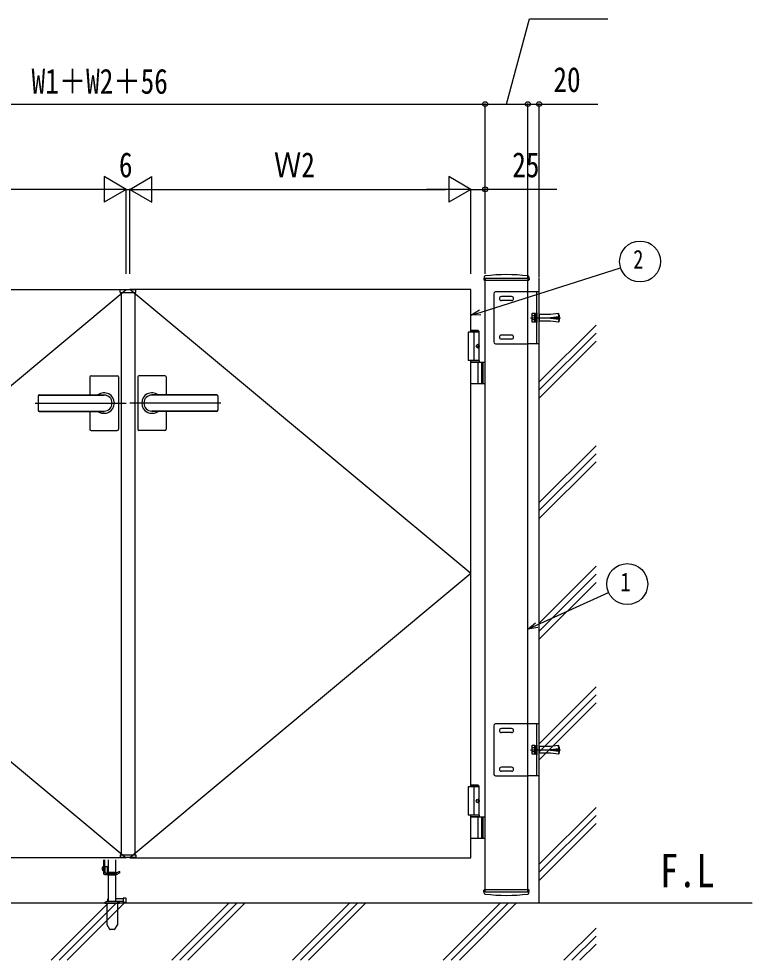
# Model space of a CAD drawing. Units: millimetres, scale not verified. Extents: x -4205 to 4205, y -2970 to 2970.
# Drawn here: x -1450 to -160, y -131 to 1525 of the extents above; entities that cross this region are included whole.
import ezdxf
from ezdxf.enums import TextEntityAlignment as Align

# ---------------------------------------------------------------- set-up
doc = ezdxf.new("R2010")
doc.units = ezdxf.units.MM
doc.header["$LTSCALE"] = 20
for name, color, linetype in [('0-2_USER1', 3, 'Continuous'), ('0-4_YKK_A1', 4, 'Continuous'), ('0-5_YKK_D', 6, 'Continuous')]:
    doc.layers.add(name, color=color, linetype=linetype)
doc.styles.add('ＭＳ ゴシック', font='')
doc.styles.get('ＭＳ ゴシック').set_extended_font_data('MS Gothic')

msp = doc.modelspace()

# ---------------------------------------------------------------- linework, layer by layer
at = {"layer": '0-4_YKK_A1'}
for p, q in [((-631.82, 1070.9), (-632.08, 1066.03)), ((-631.58, 1065.5), (-553.38, 1065.5)), ((-629.98, 1069), (-629.98, 1065.5)), ((-629.98, -11), (-629.98, 1065.5)), ((-554.98, -11), (-554.98, 1065.5)), ((-553.14, 1070.9), (-552.88, 1066.03)), ((-534.98, -31), (-534.98, 1069)), ((-1860.98, 549), (-1260.98, 1049)), ((-1271.88, 1043.5), (-1271.67, 1047.55)), ((-1271.88, 1043.5), (-1244.08, 1043.5)), ((-1245.29, 1048.5), (-1270.67, 1048.5)), ((-1269.98, 1043.5), (-1269.98, 54.5)), ((-654.98, 549), (-1254.98, 1049)), ((-1245.98, 1043.5), (-1245.98, 54.5)), ((-1244.08, 1043.5), (-1244.29, 1047.55)), ((-654.98, 974), (-654.98, 1049)), ((-554.98, 1044.5), (-611.98, 1044.5)), ((-534.98, 1044.5), (-554.98, 1044.5)), ((-538.98, 953.5), (-538.98, 1044.5)), ((-534.98, 953.5), (-534.98, 1044.5)), ((-614.98, 1041.5), (-614.98, 956.5)), ((-583.48, 1036.5), (-601.48, 1036.5)), ((-583.48, 1029.5), (-601.48, 1029.5)), ((-550.08, 999), (-497.67, 999)), ((-548.08, 1005.5), (-547.5, 1006.51)), ((-548.08, 1005.5), (-548.08, 992.5)), ((-542.58, 1002.75), (-547.5, 1002.75)), ((-542.58, 995.25), (-547.5, 995.25)), ((-542.58, 1006.25), (-540.58, 1006.25)), ((-534.98, 1004.5), (-534.48, 1005)), ((-534.98, 1004.5), (-534.98, 993.5)), ((-515.31, 1005), (-534.48, 1005)), ((-534.48, 993), (-534.48, 1005)), ((-501.25, 1006.71), (-515.31, 1005)), ((-514.98, 999.5), (-500.09, 1001.31)), ((-514.98, 999.5), (-514.98, 998.5)), ((-514.98, 998.5), (-500.09, 996.69)), ((-500.69, 1006.25), (-501.25, 1006.69)), ((-500.59, 1001.25), (-501.25, 1006.69)), ((-500.59, 996.75), (-501.25, 991.31)), ((-500.09, 1001.31), (-500.69, 1006.25)), ((-500.09, 996.69), (-500.69, 991.75)), ((-499.98, 1003.5), (-500.35, 1003.46)), ((-499.98, 994.5), (-500.35, 994.54)), ((-499.48, 1003), (-499.98, 1003.5)), ((-499.98, 994.5), (-499.98, 1003.5)), ((-499.98, 994.5), (-499.48, 995)), ((-499.48, 995), (-499.48, 1003)), ((-548.08, 992.5), (-547.5, 991.49)), ((-542.58, 991.49), (-547.5, 991.49)), ((-534.98, 993.5), (-534.48, 993)), ((-534.98, 886.21), (-434.98, 986.21)), ((-500.69, 991.75), (-501.25, 991.31)), ((-642.48, 977), (-654.98, 977)), ((-640.48, 975), (-654.98, 975)), ((-649.98, 974), (-649.98, 924)), ((-642.48, 977), (-640.48, 975)), ((-640.48, 924), (-640.48, 975)), ((-583.48, 968.5), (-601.48, 968.5)), ((-583.48, 961.5), (-601.48, 961.5)), ((-534.98, 872.07), (-434.98, 972.07)), ((-642.79, 949.42), (-642.2, 949.42)), ((-642.79, 948.58), (-642.2, 948.58)), ((-641.78, 951.1), (-641.18, 951.1)), ((-641.78, 946.9), (-641.18, 946.9)), ((-611.98, 953.5), (-554.98, 953.5)), ((-534.98, 953.5), (-554.98, 953.5)), ((-534.98, 857.92), (-434.98, 957.92)), ((-640.48, 924), (-659.98, 924)), ((-654.98, 174), (-654.98, 924)), ((-640.48, 924), (-654.98, 924)), ((-640.48, 921), (-654.98, 921)), ((-654.98, 921), (-629.98, 921)), ((-642.17, 884.5), (-642.17, 919.5)), ((-640.48, 924), (-640.48, 921)), ((-636.48, 921), (-636.48, 883)), ((-633.98, 921), (-633.98, 883)), ((-1324.98, 895), (-1324.98, 863.5)), ((-1322.98, 897), (-1276.98, 897)), ((-1274.98, 895), (-1274.98, 849)), ((-1240.98, 895), (-1240.98, 849)), ((-1192.98, 897), (-1238.98, 897)), ((-1190.98, 895), (-1190.98, 863.5)), ((-629.98, 883), (-654.98, 883)), ((-1415.98, 861.5), (-1415.98, 836.5)), ((-1413.98, 863.5), (-1299.98, 863.5)), ((-1413.98, 863), (-1299.98, 863)), ((-1101.98, 863.5), (-1215.98, 863.5)), ((-1101.98, 863), (-1215.98, 863)), ((-1099.98, 861.5), (-1099.98, 836.5)), ((-1421.24, 849), (-1260.98, 849)), ((-1274.98, 849), (-1274.98, 803)), ((-1094.72, 849), (-1254.98, 849)), ((-1240.98, 849), (-1240.98, 803)), ((-1413.98, 835), (-1299.98, 835)), ((-1413.98, 834.5), (-1299.98, 834.5)), ((-1324.98, 834.5), (-1324.98, 803)), ((-1101.98, 835), (-1215.98, 835)), ((-1101.98, 834.5), (-1215.98, 834.5)), ((-1190.98, 834.5), (-1190.98, 803)), ((-1322.98, 801), (-1276.98, 801)), ((-1192.98, 801), (-1238.98, 801)), ((-534.98, 674.08), (-434.98, 774.08)), ((-534.98, 659.93), (-434.98, 759.93)), ((-534.98, 645.79), (-434.98, 745.79)), ((-1860.98, 549), (-1260.98, 49)), ((-654.98, 549), (-1254.98, 49)), ((-534.98, 461.94), (-434.98, 561.94)), ((-534.98, 447.8), (-434.98, 547.8)), ((-534.98, 433.66), (-434.98, 533.66)), ((-534.98, 249.81), (-434.98, 349.81)), ((-534.98, 235.67), (-434.98, 335.67)), ((-534.98, 221.53), (-434.98, 321.53)), ((-554.98, 284.5), (-611.98, 284.5)), ((-534.98, 284.5), (-554.98, 284.5)), ((-538.98, 193.5), (-538.98, 284.5)), ((-534.98, 193.5), (-534.98, 284.5)), ((-614.98, 281.5), (-614.98, 196.5)), ((-583.48, 276.5), (-601.48, 276.5)), ((-583.48, 269.5), (-601.48, 269.5)), ((-550.08, 239), (-497.67, 239)), ((-548.08, 245.5), (-547.5, 246.51)), ((-548.08, 245.5), (-548.08, 232.5)), ((-548.08, 232.5), (-547.5, 231.49)), ((-542.58, 242.75), (-547.5, 242.75)), ((-542.58, 235.25), (-547.5, 235.25)), ((-542.58, 246.25), (-540.58, 246.25)), ((-534.98, 244.5), (-534.48, 245)), ((-534.98, 244.5), (-534.98, 233.5)), ((-534.98, 233.5), (-534.48, 233)), ((-515.31, 245), (-534.48, 245)), ((-534.48, 233), (-534.48, 245)), ((-501.25, 246.71), (-515.31, 245)), ((-514.98, 239.5), (-500.09, 241.31)), ((-514.98, 239.5), (-514.98, 238.5)), ((-514.98, 238.5), (-500.09, 236.69)), ((-500.69, 246.25), (-501.25, 246.69)), ((-500.59, 241.25), (-501.25, 246.69)), ((-500.59, 236.75), (-501.25, 231.31)), ((-500.09, 241.31), (-500.69, 246.25)), ((-500.09, 236.69), (-500.69, 231.75)), ((-499.98, 243.5), (-500.35, 243.46)), ((-499.98, 234.5), (-500.35, 234.54)), ((-499.48, 243), (-499.98, 243.5)), ((-499.98, 234.5), (-499.98, 243.5)), ((-499.98, 234.5), (-499.48, 235)), ((-499.48, 235), (-499.48, 243)), ((-542.58, 231.49), (-547.5, 231.49)), ((-500.69, 231.75), (-501.25, 231.31)), ((-583.48, 208.5), (-601.48, 208.5)), ((-583.48, 201.5), (-601.48, 201.5)), ((-611.98, 193.5), (-554.98, 193.5)), ((-534.98, 193.5), (-554.98, 193.5)), ((-642.48, 177), (-654.98, 177)), ((-640.48, 175), (-654.98, 175)), ((-649.98, 174), (-649.98, 124)), ((-642.48, 177), (-640.48, 175)), ((-640.48, 124), (-640.48, 175)), ((-642.79, 149.42), (-642.2, 149.42)), ((-641.78, 151.1), (-641.18, 151.1)), ((-642.79, 148.58), (-642.2, 148.58)), ((-641.78, 146.9), (-641.18, 146.9)), ((-534.98, 37.68), (-434.98, 137.68)), ((-640.48, 124), (-659.98, 124)), ((-654.98, 49), (-654.98, 124)), ((-640.48, 124), (-654.98, 124)), ((-640.48, 121), (-654.98, 121)), ((-654.98, 121), (-629.98, 121)), ((-642.17, 84.5), (-642.17, 119.5)), ((-640.48, 124), (-640.48, 121)), ((-636.48, 121), (-636.48, 83)), ((-633.98, 121), (-633.98, 83)), ((-534.98, 23.54), (-434.98, 123.54)), ((-534.98, 9.4), (-434.98, 109.4)), ((-629.98, 83), (-654.98, 83)), ((-1271.88, 54.5), (-1244.08, 54.5)), ((-1271.88, 54.5), (-1271.67, 50.45)), ((-1244.08, 54.5), (-1244.29, 50.45)), ((-1300.98, 33.5), (-1301.5, 33.36)), ((-1300.98, 45.5), (-1300.98, 22)), ((-1298.48, 22), (-1298.48, 45.5)), ((-1298.48, 34), (-1294.98, 34)), ((-1298.48, 33.5), (-1298.48, 34)), ((-1294.48, 33.5), (-1294.48, 25)), ((-1292.48, 24), (-1292.48, 45.5)), ((-1279.48, 24), (-1279.48, 45.5)), ((-1245.29, 49.5), (-1270.67, 49.5)), ((-1300.98, 26.5), (-1301.5, 26.64)), ((-1278.65, 22), (-1298.48, 22)), ((-1298.48, 19.5), (-1277.98, 19.5)), ((-1292.48, -28), (-1292.48, 18.5)), ((-1279.48, -28), (-1279.48, 18.5)), ((-1279.11, 18.5), (-1279.11, 19.5)), ((-1273.17, 25.17), (-1278.65, 22)), ((-1278.23, 19.5), (-1278.23, 22.24)), ((-1277.98, 19.5), (-1271.92, 23)), ((-1271.92, 23), (-1273.17, 25.17)), ((-631.82, -12.9), (-632.08, -8.03)), ((-553.38, -7.5), (-631.58, -7.5)), ((-629.98, -11), (-554.98, -11)), ((-553.14, -12.9), (-552.88, -8.03)), ((-160.47, -31), (-2160.98, -31)), ((-1393, -131), (-1293, -31)), ((-1378.86, -131), (-1278.86, -31)), ((-1364.72, -131), (-1264.72, -31)), ((-1298.98, -30.16), (-1298.98, -31)), ((-1298.98, -31), (-1272.98, -31)), ((-1294.98, -28), (-1298.32, -29.22)), ((-1295.23, -31), (-1295.23, -68.03)), ((-1276.98, -28), (-1294.98, -28)), ((-1293.98, -23.5), (-1293.98, -27.5)), ((-1292.48, -23.5), (-1293.98, -23.5)), ((-1292.48, -27.5), (-1293.98, -27.5)), ((-1293.29, -31), (-1278.67, -31)), ((-1266.48, -23), (-1279.48, -23)), ((-1266.48, -28), (-1279.48, -28)), ((-1276.98, -28), (-1273.64, -29.22)), ((-1276.73, -31), (-1276.73, -68.03)), ((-1272.98, -30.16), (-1272.98, -31)), ((-1266.48, -29), (-1261.98, -29)), ((-1261.98, -22), (-1261.98, -29)), ((-1261.48, -28.5), (-1261.48, -22.5)), ((-1180.87, -131), (-1080.87, -31)), ((-1166.73, -131), (-1066.73, -31)), ((-1152.58, -131), (-1052.58, -31)), ((-968.74, -131), (-868.74, -31)), ((-954.59, -131), (-854.59, -31)), ((-940.45, -131), (-840.45, -31)), ((-703.66, -131), (-603.66, -31)), ((-689.52, -131), (-589.52, -31)), ((-675.38, -131), (-575.38, -31)), ((-1295.23, -68.03), (-1290.34, -76.5)), ((-1282.49, -77), (-1289.47, -77)), ((-1276.73, -68.03), (-1281.62, -76.5)), ((-491.53, -131), (-434.98, -74.45)), ((-477.39, -131), (-434.98, -88.59)), ((-463.24, -131), (-434.98, -102.74))]:
    msp.add_line(p, q, dxfattribs=at)
for points in [[(-629.98, 1069), (-554.98, 1069), (-554.98, 1065.5)], [(-1860.98, 1049), (-1260.98, 1049), (-1260.98, 1048.5)], [(-654.98, 1049), (-1254.98, 1049), (-1254.98, 1048.5)], [(-542.58, 991.49), (-542.58, 1006.51), (-547.5, 1006.51)], [(-540.58, 991.75), (-542.58, 991.75), (-542.58, 1006.25)], [(-501.25, 991.29), (-515.31, 993), (-534.48, 993)], [(-640.48, 974), (-659.98, 974), (-659.98, 924)], [(-642.2, 949.42), (-642.09, 949.44), (-641.98, 949.48), (-641.88, 949.56), (-641.79, 949.67), (-641.72, 949.79), (-641.68, 949.94), (-641.66, 950.1), (-641.66, 950.26)], [(-641.66, 947.74), (-641.66, 947.9), (-641.68, 948.06), (-641.72, 948.21), (-641.79, 948.33), (-641.88, 948.44), (-641.98, 948.52), (-642.09, 948.56), (-642.2, 948.58)], [(-641.07, 950.26), (-641.04, 950.1), (-641, 949.94), (-640.93, 949.79), (-640.85, 949.67), (-640.75, 949.56), (-640.69, 949.51)], [(-640.69, 948.49), (-640.75, 948.44), (-640.85, 948.33), (-640.93, 948.21), (-641, 948.06), (-641.04, 947.9), (-641.07, 947.74)], [(-542.58, 231.49), (-542.58, 246.51), (-547.5, 246.51)], [(-540.58, 231.75), (-542.58, 231.75), (-542.58, 246.25)], [(-501.25, 231.29), (-515.31, 233), (-534.48, 233)], [(-640.48, 174), (-659.98, 174), (-659.98, 124)], [(-642.2, 149.42), (-642.09, 149.44), (-641.98, 149.48), (-641.88, 149.56), (-641.79, 149.67), (-641.72, 149.79), (-641.68, 149.94), (-641.66, 150.1), (-641.66, 150.26)], [(-641.07, 150.26), (-641.04, 150.1), (-641, 149.94), (-640.93, 149.79), (-640.85, 149.67), (-640.75, 149.56), (-640.69, 149.51)], [(-641.66, 147.74), (-641.66, 147.9), (-641.68, 148.06), (-641.72, 148.21), (-641.79, 148.33), (-641.88, 148.44), (-641.98, 148.52), (-642.09, 148.56), (-642.2, 148.58)], [(-640.69, 148.49), (-640.75, 148.44), (-640.85, 148.33), (-640.93, 148.21), (-641, 148.06), (-641.04, 147.9), (-641.07, 147.74)], [(-1260.98, 49.5), (-1260.98, 49), (-1860.98, 49)], [(-1298.48, 33.5), (-1298.48, 24), (-1296.48, 22), (-1278.98, 22), (-1278.98, 23.5)], [(-1254.98, 49.5), (-1254.98, 49), (-654.98, 49)], [(-1303.07, 32), (-1301.33, 31.15), (-1300.72, 30)], [(-1303.07, 28), (-1301.33, 28.85), (-1300.72, 30)], [(-1294.48, 25), (-1293.48, 24), (-1279.48, 24)], [(-1279.11, 18.5), (-1293.72, 18.5), (-1293.72, 19.5)], [(-1261.98, -22), (-1266.48, -22), (-1266.48, -29)]]:
    msp.add_lwpolyline(points, dxfattribs=at)
for points in [[(-538.98, 1007.5), (-538.98, 990.5), (-540.58, 990.5), (-540.58, 1007.5)], [(-538.98, 247.5), (-538.98, 230.5), (-540.58, 230.5), (-540.58, 247.5)]]:
    msp.add_lwpolyline(points, close=True, dxfattribs=at)
for centre, radius, start, end in [((-631.58, 1066), 0.5, 177, 270), ((-629.83, 1070.8), 2, 96.74435, 177), ((-592.48, 755), 320, 83.25565, 96.74435), ((-555.13, 1070.8), 2, 3, 83.25565), ((-553.38, 1066), 0.5, 270, 3), ((-1270.67, 1047.5), 1, 90, 177), ((-1245.29, 1047.5), 1, 3, 90), ((-611.98, 1041.5), 3, 90, 180), ((-601.48, 1033), 3.5, 90, 270), ((-583.48, 1033), 3.5, 270, 90), ((-544.76, 1004.63), 3.32, 145.61575, 214.38425), ((-535.66, 999), 12.42, 162.41205, 197.58795), ((-544.76, 993.37), 3.32, 145.61575, 214.38425), ((-601.48, 965), 3.5, 90, 270), ((-583.48, 965), 3.5, 270, 90), ((-611.98, 956.5), 3, 180, 270), ((-643.67, 919.5), 1.5, 0, 90), ((-1322.98, 895), 2, 90, 180), ((-1276.98, 895), 2, 0, 90), ((-1238.98, 895), 2, 90, 180), ((-1192.98, 895), 2, 0, 90), ((-643.67, 884.5), 1.5, 270, 0), ((-1413.98, 861.5), 2, 90, 180), ((-1413.98, 861), 2, 90, 180), ((-1299.98, 849), 18, 359.99634, 126.33606), ((-1299.98, 849), 14, 270, 90), ((-1215.98, 849), 18, 53.66394, 180.00366), ((-1215.98, 849), 14, 90, 270), ((-1101.98, 861.5), 2, 0, 90), ((-1101.98, 861), 2, 0, 90), ((-1299.98, 849), 18, 233.66394, 359.99634), ((-1215.98, 849), 18, 180.00366, 306.33606), ((-1413.98, 837), 2, 180, 270), ((-1413.98, 836.5), 2, 180, 270), ((-1101.98, 837), 2, 270, 0), ((-1101.98, 836.5), 2, 270, 0), ((-1322.98, 803), 2, 180, 270), ((-1276.98, 803), 2, 270, 0), ((-1238.98, 803), 2, 180, 270), ((-1192.98, 803), 2, 270, 0), ((-611.98, 281.5), 3, 90, 180), ((-601.48, 273), 3.5, 90, 270), ((-583.48, 273), 3.5, 270, 90), ((-544.76, 244.63), 3.32, 145.61575, 214.38425), ((-535.66, 239), 12.42, 162.41205, 197.58795), ((-544.76, 233.37), 3.32, 145.61575, 214.38425), ((-601.48, 205), 3.5, 90, 270), ((-583.48, 205), 3.5, 270, 90), ((-611.98, 196.5), 3, 180, 270), ((-643.67, 119.5), 1.5, 0, 90), ((-643.67, 84.5), 1.5, 270, 0), ((-1270.67, 50.5), 1, 183, 270), ((-1245.29, 50.5), 1, 270, 357), ((-1300.9, 31.14), 2.3, 105, 143.11591), ((-1294.98, 33.5), 0.5, 0, 90), ((-1299.38, 30), 4.2, 143.11591, 216.88409), ((-1300.9, 28.86), 2.3, 216.88409, 255), ((-1298.48, 22), 2.5, 180, 270), ((-1279.48, 23.5), 0.5, 0, 90), ((-631.58, -8), 0.5, 90, 183), ((-629.83, -12.8), 2, 183, 263.25565), ((-592.48, 303), 320, 263.25565, 276.74435), ((-555.13, -12.8), 2, 276.74435, 357), ((-553.38, -8), 0.5, 357, 90), ((-1297.98, -30.16), 1, 110, 180), ((-1273.98, -30.16), 1, 0, 70), ((-1261.98, -22.5), 0.5, 0, 90), ((-1261.98, -28.5), 0.5, 270, 0), ((-1289.47, -76), 1, 210, 270), ((-1282.49, -76), 1, 270, 330)]:
    msp.add_arc(centre, radius, start, end, dxfattribs=at)
for centre in [(-643.14, 949), (-643.14, 149)]:
    msp.add_ellipse(centre, major_axis=(0, -3.5), ratio=0.707107, dxfattribs=at)
for centre, start_param, end_param in [((-649.15, 949), 4.6657054, 4.7590726), ((-647.96, 949), 4.8528504, 4.9478932), ((-647.96, 949), 4.4768847, 4.5719276), ((-647.37, 949), 4.8528504, 4.9478932), ((-647.37, 949), 4.4768847, 4.5719276), ((-649.15, 149), 4.6657054, 4.7590726), ((-647.96, 149), 4.8528504, 4.9478932), ((-647.37, 149), 4.8528504, 4.9478932), ((-647.96, 149), 4.4768847, 4.5719276), ((-647.37, 149), 4.4768847, 4.5719276)]:
    msp.add_ellipse(centre, major_axis=(0, 9), ratio=0.707107, start_param=start_param, end_param=end_param, dxfattribs=at)
at = {"layer": '0-5_YKK_D'}
for p, q in [((-1885.98, 1375), (-629.98, 1375)), ((-629.98, 1076.12), (-629.98, 1376)), ((-629.98, 1076.12), (-629.98, 1376)), ((-629.98, 1375), (-554.98, 1375)), ((-554.98, 1076.12), (-554.98, 1376)), ((-554.98, 1070), (-554.98, 1376)), ((-534.98, 1070), (-534.98, 1376)), ((-1260.98, 1225), (-1299.95, 1247.5)), ((-1299.95, 1247.5), (-1299.95, 1202.5)), ((-1254.98, 1225), (-1216.01, 1247.5)), ((-1216.01, 1202.5), (-1216.01, 1247.5)), ((-654.98, 1225), (-693.95, 1247.5)), ((-693.95, 1247.5), (-693.95, 1202.5)), ((-1260.98, 1076.12), (-1260.98, 1226)), ((-1260.98, 1076.12), (-1260.98, 1226)), ((-1254.98, 1076.12), (-1254.98, 1226)), ((-1254.98, 1076.12), (-1254.98, 1226)), ((-654.98, 1076.12), (-654.98, 1226)), ((-654.98, 1076.12), (-654.98, 1226)), ((-629.98, 1076.12), (-629.98, 1226)), ((-1305.98, 1225), (-1815.98, 1225)), ((-1260.98, 1225), (-1338.92, 1225)), ((-1260.98, 1225), (-1299.95, 1202.5)), ((-1260.98, 1225), (-1277.98, 1225)), ((-1260.98, 1225), (-1254.98, 1225)), ((-1254.98, 1225), (-1237.98, 1225)), ((-1254.98, 1225), (-1216.01, 1202.5)), ((-1254.98, 1225), (-1177.04, 1225)), ((-1209.98, 1225), (-699.98, 1225)), ((-654.98, 1225), (-732.92, 1225)), ((-654.98, 1225), (-693.95, 1202.5)), ((-654.98, 1225), (-629.98, 1225)), ((-503.93, 1225), (-629.98, 1225))]:
    msp.add_line(p, q, dxfattribs=at)
for points in [[(-592.48, 1375), (-552.1, 1525), (-414.5, 1525)], [(-554.98, 1375), (-534.98, 1375), (-431.58, 1375)], [(-654.98, 1003.45), (-638.78, 1008.6), (-391.89, 1087.19)], [(-637.4, 1004.26), (-654.98, 1003.45), (-640.16, 1012.94)], [(-554.98, 451.26), (-539.5, 458.28), (-412.92, 515.72)], [(-537.62, 454.14), (-554.98, 451.26), (-541.38, 462.43)]]:
    msp.add_lwpolyline(points, dxfattribs=at)
for centre, radius in [((-629.98, 1375), 4.25), ((-629.98, 1375), 4.25), ((-554.98, 1375), 4.25), ((-554.98, 1375), 4.25), ((-534.98, 1375), 4.25), ((-629.98, 1225), 4.25), ((-357.59, 1098.11), 36), ((-380.13, 530.6), 36)]:
    msp.add_circle(centre, radius, dxfattribs=at)

# ---------------------------------------------------------------- texts
at = {"layer": '0-2_USER1', "style": 'ＭＳ ゴシック', "width": 0.8}
msp.add_text('F.L', height=58.65, dxfattribs=at).set_placement((-322.27, -20.19), align=Align.BOTTOM_LEFT)
at = {"layer": '0-5_YKK_D', "style": 'ＭＳ ゴシック', "width": 0.8}
for s, height, p in [('W1＋W2＋56', 43.99, (-1427.58, 1380)), ('20', 43.99, (-509.98, 1383)), ('6', 43.99, (-1273.98, 1233)), ('Ｗ2', 43.99, (-1001.38, 1233)), ('25', 43.99, (-582.33, 1233)), ('2', 32.99, (-369.59, 1075.61)), ('1', 32.99, (-392.13, 508.1))]:
    msp.add_text(s, height=height, dxfattribs=at).set_placement(p, align=Align.BOTTOM_LEFT)

doc.saveas('drawing.dxf')
